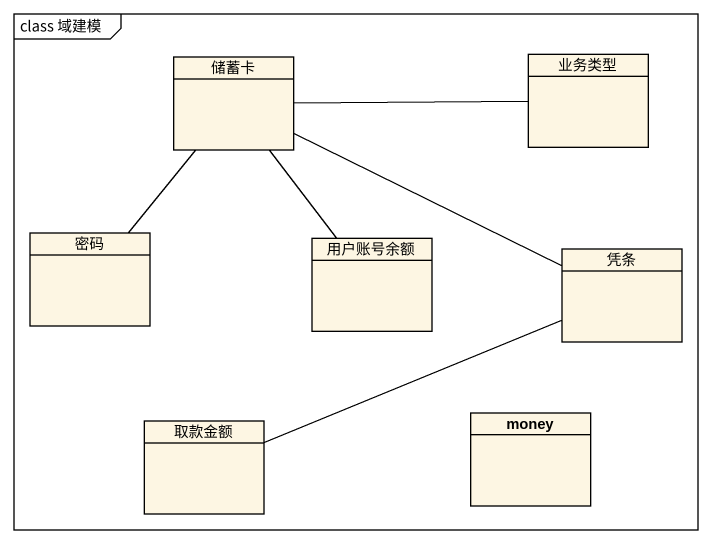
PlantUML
@startuml
mainframe class 域建模
hide circle
hide empty members
class 储蓄卡
class 业务类型
class 密码
class 用户账号余额
class 凭条
class money
class 取款金额
储蓄卡 -right- 业务类型
储蓄卡 -- 密码
储蓄卡 -- 用户账号余额
储蓄卡 -right- 凭条
凭条 -left- 取款金额
@enduml
